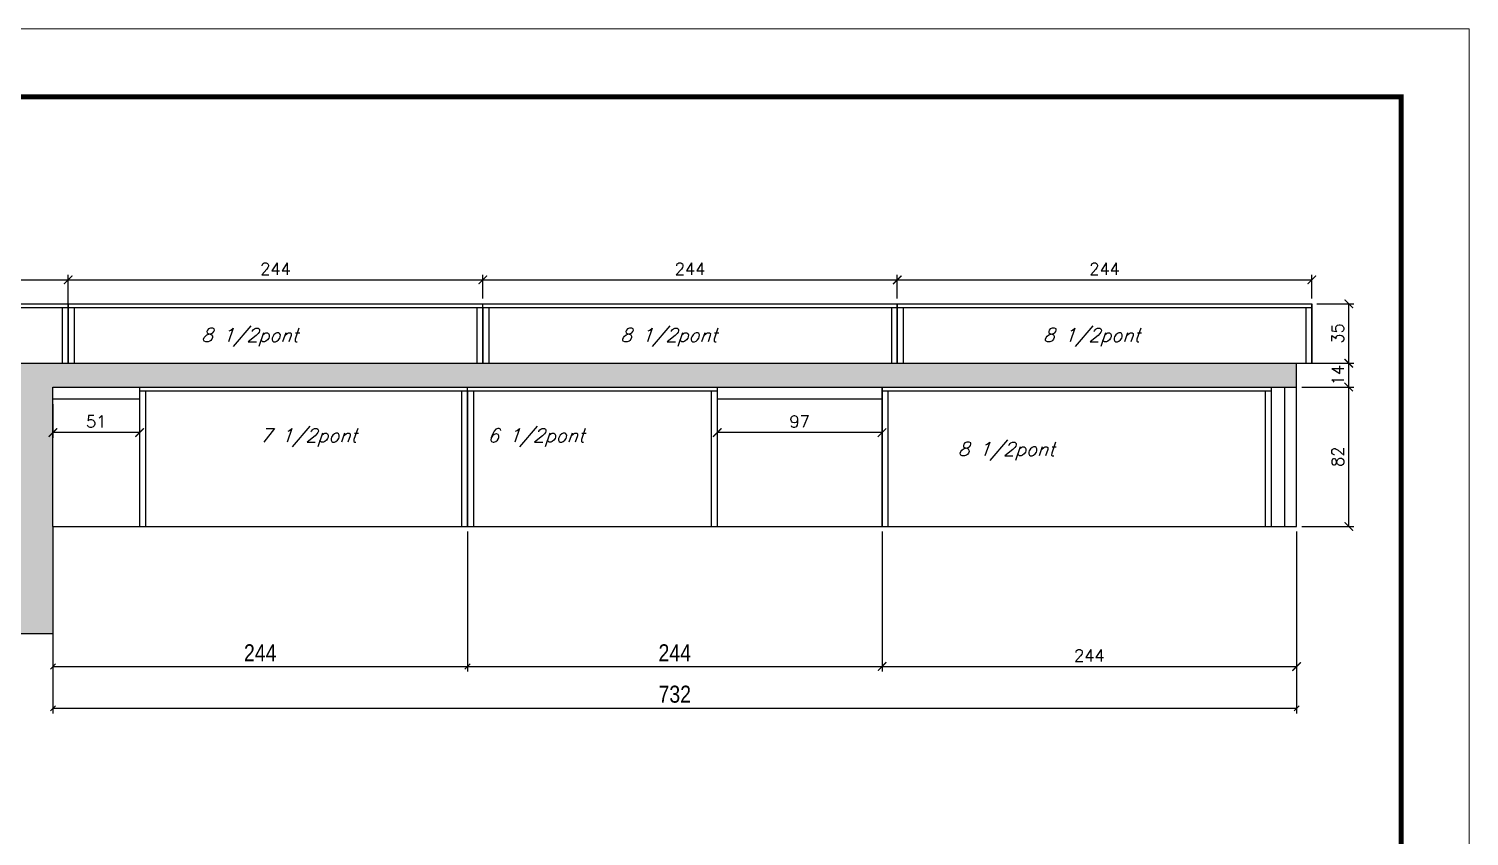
# Model space of a CAD drawing. Extents: x -10448 to -1189, y -11772 to 17235.
# Drawn here: x -8213 to -7365, y 15221 to 15696 of the extents above; entities that cross this region are included whole.
import ezdxf

# ---------------------------------------------------------------- set-up
doc = ezdxf.new("R2010")
doc.units = 0
doc.linetypes.add('DASHED', pattern=[0.75, 0.5, -0.25])
for name, color, linetype in [('COTA', 241, 'Continuous'), ('Painéis', 200, 'Continuous'), ('SARR_2.2x7', 40, 'Continuous'), ('SARR_3.5x7', 81, 'Continuous'), ('texto', 7, 'Continuous')]:
    doc.layers.add(name, color=color, linetype=linetype)
doc.layers.add('Folhas', color=255, linetype='Continuous', lineweight=9)
doc.layers.add('SARRAFO DE PRESSAO', color=251, linetype='DASHED', lineweight=9)
doc.styles.add('COTA TECNICA', font='techl___.ttf', dxfattribs={"height": 10})
doc.styles.add('Romans', font='romans.shx')
doc.dimstyles.new('Cota Paínel', dxfattribs={"dimtxt": 7, "dimasz": 5, "dimexe": 3, "dimexo": 3, "dimgap": 3, "dimtad": 1, "dimdec": 1, "dimzin": 12, "dimdsep": 46, "dimtxsty": 'Romans', "dimblk": 'ARCHTICK', "dimcen": 0, "dimclrd": 4, "dimclre": 4, "dimclrt": 1, "dimadec": 1, "dimazin": 3, "dimtfac": 1, "dimtdec": 1, "dimtmove": 0, "dimatfit": 3, "dimldrblk": 'OBLIQUE', "dimfxl": 1, "dimtolj": 1, "dimtzin": 12, "dimarcsym": 0})
doc.dimstyles.new('PAINEL', dxfattribs={"dimtxt": 10, "dimasz": 3, "dimexe": 3, "dimexo": 3, "dimgap": 3, "dimtad": 1, "dimdec": 1, "dimzin": 12, "dimdsep": 46, "dimtxsty": 'COTA TECNICA', "dimblk1": 'OBLIQUE', "dimblk2": 'OBLIQUE', "dimsah": 1, "dimcen": 0.9, "dimclrd": 4, "dimclre": 4, "dimclrt": 240, "dimadec": 1, "dimazin": 3, "dimtfac": 1, "dimtdec": 1, "dimtmove": 0, "dimatfit": 3, "dimfxl": 1, "dimtolj": 1, "dimtzin": 12, "dimarcsym": 0})

# ---------------------------------------------------------------- blocks, each defined once
blk = doc.blocks.new('9999999999')
at = {"layer": 'Folhas'}
blk.add_lwpolyline([(98138.98, 34190.21), (99623.98, 34190.21), (99623.98, 35240.21), (98138.98, 35240.21)], close=True, dxfattribs=at)
at = {"layer": 'Folhas', "color": 30, "const_width": 3}
blk.add_lwpolyline([(98213.98, 34230.21), (99583.98, 34230.21), (99583.98, 35200.21), (98213.98, 35200.21)], close=True, dxfattribs=at)
blk = doc.blocks.new('_Oblique')
at = {"color": 0, "linetype": 'ByBlock', "lineweight": -2}
blk.add_line((-0.5, -0.5), (0.5, 0.5), dxfattribs=at)
blk = doc.blocks.new('*D26')
at = {"layer": 'COTA', "color": 4, "linetype": 'ByBlock', "lineweight": -2, "transparency": 16777216}
for p, q in [((-8198.37, 15399.99), (-8198.37, 15317.64)), ((-7954.37, 15399.99), (-7954.37, 15317.64)), ((-8198.37, 15320.64), (-7954.37, 15320.64))]:
    blk.add_line(p, q, dxfattribs=at)
at = {"layer": 'Defpoints', "color": 0, "linetype": 'ByBlock', "transparency": 16777216}
for p in [(-8198.37, 15402.99), (-7954.37, 15402.99), (-7954.37, 15320.64)]:
    blk.add_point(p, dxfattribs=at)
at = {"layer": 'COTA', "color": 4, "linetype": 'ByBlock', "lineweight": -2, "transparency": 16777216, "xscale": 3, "yscale": 3, "zscale": 3, "rotation": 180}
blk.add_blockref('_Oblique', (-8198.37, 15320.64), dxfattribs=at)
at = {"layer": 'COTA', "color": 4, "linetype": 'ByBlock', "lineweight": -2, "transparency": 16777216, "xscale": 3, "yscale": 3, "zscale": 3}
blk.add_blockref('_Oblique', (-7954.37, 15320.64), dxfattribs=at)
at = {"layer": 'COTA', "color": 240, "linetype": 'ByBlock', "transparency": 16777216, "insert": (-8076.37, 15328.72), "char_height": 10, "attachment_point": 5, "style": 'COTA TECNICA'}
blk.add_mtext('\\A1;244', dxfattribs=at)
blk = doc.blocks.new('*D27')
at = {"layer": 'COTA', "color": 4, "linetype": 'ByBlock', "lineweight": -2, "transparency": 16777216}
for p, q in [((-7954.37, 15399.99), (-7954.37, 15317.64)), ((-7710.37, 15399.99), (-7710.37, 15317.64)), ((-7954.37, 15320.64), (-7710.37, 15320.64))]:
    blk.add_line(p, q, dxfattribs=at)
at = {"layer": 'Defpoints', "color": 0, "linetype": 'ByBlock', "transparency": 16777216}
for p in [(-7954.37, 15402.99), (-7710.37, 15402.99), (-7710.37, 15320.64)]:
    blk.add_point(p, dxfattribs=at)
at = {"layer": 'COTA', "color": 4, "linetype": 'ByBlock', "lineweight": -2, "transparency": 16777216, "xscale": 3, "yscale": 3, "zscale": 3, "rotation": 180}
blk.add_blockref('_Oblique', (-7954.37, 15320.64), dxfattribs=at)
at = {"layer": 'COTA', "color": 4, "linetype": 'ByBlock', "lineweight": -2, "transparency": 16777216, "xscale": 3, "yscale": 3, "zscale": 3}
blk.add_blockref('_Oblique', (-7710.37, 15320.64), dxfattribs=at)
at = {"layer": 'COTA', "color": 240, "linetype": 'ByBlock', "transparency": 16777216, "insert": (-7832.37, 15328.72), "char_height": 10, "attachment_point": 5, "style": 'COTA TECNICA'}
blk.add_mtext('\\A1;244', dxfattribs=at)
blk = doc.blocks.new('*D28')
at = {"layer": 'COTA', "color": 4, "linetype": 'ByBlock', "lineweight": -2, "transparency": 16777216}
for p, q in [((-8198.37, 15399.99), (-8198.37, 15293.1)), ((-7466.37, 15399.99), (-7466.37, 15293.1)), ((-8198.37, 15296.1), (-7466.37, 15296.1))]:
    blk.add_line(p, q, dxfattribs=at)
at = {"layer": 'Defpoints', "color": 0, "linetype": 'ByBlock', "transparency": 16777216}
for p in [(-8198.37, 15402.99), (-7466.37, 15402.99), (-7466.37, 15296.1)]:
    blk.add_point(p, dxfattribs=at)
at = {"layer": 'COTA', "color": 4, "linetype": 'ByBlock', "lineweight": -2, "transparency": 16777216, "xscale": 3, "yscale": 3, "zscale": 3, "rotation": 180}
blk.add_blockref('_Oblique', (-8198.37, 15296.1), dxfattribs=at)
at = {"layer": 'COTA', "color": 4, "linetype": 'ByBlock', "lineweight": -2, "transparency": 16777216, "xscale": 3, "yscale": 3, "zscale": 3}
blk.add_blockref('_Oblique', (-7466.37, 15296.1), dxfattribs=at)
at = {"layer": 'COTA', "color": 240, "linetype": 'ByBlock', "transparency": 16777216, "insert": (-7832.37, 15304.32), "char_height": 10, "attachment_point": 5, "style": 'COTA TECNICA'}
blk.add_mtext('\\A1;732', dxfattribs=at)
blk = doc.blocks.new('_ArchTick')
at = {"color": 0, "linetype": 'ByBlock', "const_width": 0.15}
blk.add_lwpolyline([(-0.5, -0.5), (0.5, 0.5)], dxfattribs=at)
blk = doc.blocks.new('*D29')
at = {"layer": 'COTA', "color": 4, "lineweight": -2, "transparency": 16777216}
for p, q in [((-8198.37, 15474.99), (-8198.37, 15455.19)), ((-8147.37, 15474.99), (-8147.37, 15455.19)), ((-8147.37, 15458.19), (-8198.37, 15458.19))]:
    blk.add_line(p, q, dxfattribs=at)
at = {"layer": 'Defpoints', "color": 0, "transparency": 16777216}
for p in [(-8198.37, 15477.99), (-8147.37, 15477.99), (-8198.37, 15458.19)]:
    blk.add_point(p, dxfattribs=at)
at = {"layer": 'COTA', "color": 4, "lineweight": -2, "transparency": 16777216, "xscale": 5, "yscale": 5, "zscale": 5, "rotation": 180}
blk.add_blockref('_ArchTick', (-8198.37, 15458.19), dxfattribs=at)
at = {"layer": 'COTA', "color": 4, "lineweight": -2, "transparency": 16777216, "xscale": 5, "yscale": 5, "zscale": 5}
blk.add_blockref('_ArchTick', (-8147.37, 15458.19), dxfattribs=at)
at = {"layer": 'COTA', "color": 1, "transparency": 16777216, "insert": (-8172.87, 15464.69), "char_height": 7, "attachment_point": 5, "style": 'Romans'}
blk.add_mtext('\\A1;51', dxfattribs=at)
blk = doc.blocks.new('*D30')
at = {"layer": 'COTA', "color": 4, "lineweight": -2, "transparency": 16777216}
for p, q in [((-7807.37, 15474.99), (-7807.37, 15455.19)), ((-7710.37, 15474.99), (-7710.37, 15455.19)), ((-7710.37, 15458.19), (-7807.37, 15458.19))]:
    blk.add_line(p, q, dxfattribs=at)
at = {"layer": 'Defpoints', "color": 0, "transparency": 16777216}
for p in [(-7807.37, 15477.99), (-7710.37, 15477.99), (-7807.37, 15458.19)]:
    blk.add_point(p, dxfattribs=at)
at = {"layer": 'COTA', "color": 4, "lineweight": -2, "transparency": 16777216, "xscale": 5, "yscale": 5, "zscale": 5, "rotation": 180}
blk.add_blockref('_ArchTick', (-7807.37, 15458.19), dxfattribs=at)
at = {"layer": 'COTA', "color": 4, "lineweight": -2, "transparency": 16777216, "xscale": 5, "yscale": 5, "zscale": 5}
blk.add_blockref('_ArchTick', (-7710.37, 15458.19), dxfattribs=at)
at = {"layer": 'COTA', "color": 1, "transparency": 16777216, "insert": (-7758.87, 15464.69), "char_height": 7, "attachment_point": 5, "style": 'Romans'}
blk.add_mtext('\\A1;97', dxfattribs=at)
blk = doc.blocks.new('*D45')
at = {"layer": 'COTA', "color": 4, "lineweight": -2, "transparency": 16777216}
for p, q in [((-8433.37, 15519.49), (-8433.37, 15551.04)), ((-8189.37, 15519.49), (-8189.37, 15551.04)), ((-8433.37, 15548.04), (-8189.37, 15548.04))]:
    blk.add_line(p, q, dxfattribs=at)
at = {"layer": 'Defpoints', "color": 0, "transparency": 16777216}
for p in [(-8189.37, 15548.04), (-8433.37, 15516.49), (-8189.37, 15516.49)]:
    blk.add_point(p, dxfattribs=at)
at = {"layer": 'COTA', "color": 4, "lineweight": -2, "transparency": 16777216, "xscale": 5, "yscale": 5, "zscale": 5, "rotation": 180}
blk.add_blockref('_ArchTick', (-8433.37, 15548.04), dxfattribs=at)
at = {"layer": 'COTA', "color": 4, "lineweight": -2, "transparency": 16777216, "xscale": 5, "yscale": 5, "zscale": 5}
blk.add_blockref('_ArchTick', (-8189.37, 15548.04), dxfattribs=at)
at = {"layer": 'COTA', "color": 1, "transparency": 16777216, "insert": (-8311.37, 15554.54), "char_height": 7, "attachment_point": 5, "style": 'Romans'}
blk.add_mtext('\\A1;244', dxfattribs=at)
blk = doc.blocks.new('*D46')
at = {"layer": 'COTA', "color": 4, "lineweight": -2, "transparency": 16777216}
for p, q in [((-8189.37, 15536.99), (-8189.37, 15551.04)), ((-7945.37, 15536.99), (-7945.37, 15551.04)), ((-8189.37, 15548.04), (-7945.37, 15548.04))]:
    blk.add_line(p, q, dxfattribs=at)
at = {"layer": 'Defpoints', "color": 0, "transparency": 16777216}
for p in [(-7945.37, 15548.04), (-8189.37, 15533.99), (-7945.37, 15533.99)]:
    blk.add_point(p, dxfattribs=at)
at = {"layer": 'COTA', "color": 4, "lineweight": -2, "transparency": 16777216, "xscale": 5, "yscale": 5, "zscale": 5, "rotation": 180}
blk.add_blockref('_ArchTick', (-8189.37, 15548.04), dxfattribs=at)
at = {"layer": 'COTA', "color": 4, "lineweight": -2, "transparency": 16777216, "xscale": 5, "yscale": 5, "zscale": 5}
blk.add_blockref('_ArchTick', (-7945.37, 15548.04), dxfattribs=at)
at = {"layer": 'COTA', "color": 1, "transparency": 16777216, "insert": (-8067.37, 15554.54), "char_height": 7, "attachment_point": 5, "style": 'Romans'}
blk.add_mtext('\\A1;244', dxfattribs=at)
blk = doc.blocks.new('*D47')
at = {"layer": 'COTA', "color": 4, "lineweight": -2, "transparency": 16777216}
for p, q in [((-7945.37, 15536.99), (-7945.37, 15551.04)), ((-7701.37, 15536.99), (-7701.37, 15551.04)), ((-7945.37, 15548.04), (-7701.37, 15548.04))]:
    blk.add_line(p, q, dxfattribs=at)
at = {"layer": 'Defpoints', "color": 0, "transparency": 16777216}
for p in [(-7701.37, 15548.04), (-7945.37, 15533.99), (-7701.37, 15533.99)]:
    blk.add_point(p, dxfattribs=at)
at = {"layer": 'COTA', "color": 4, "lineweight": -2, "transparency": 16777216, "xscale": 5, "yscale": 5, "zscale": 5, "rotation": 180}
blk.add_blockref('_ArchTick', (-7945.37, 15548.04), dxfattribs=at)
at = {"layer": 'COTA', "color": 4, "lineweight": -2, "transparency": 16777216, "xscale": 5, "yscale": 5, "zscale": 5}
blk.add_blockref('_ArchTick', (-7701.37, 15548.04), dxfattribs=at)
at = {"layer": 'COTA', "color": 1, "transparency": 16777216, "insert": (-7823.37, 15554.54), "char_height": 7, "attachment_point": 5, "style": 'Romans'}
blk.add_mtext('\\A1;244', dxfattribs=at)
blk = doc.blocks.new('*D48')
at = {"layer": 'COTA', "color": 4, "lineweight": -2, "transparency": 16777216}
for p, q in [((-7701.37, 15536.99), (-7701.37, 15551.04)), ((-7457.37, 15536.99), (-7457.37, 15551.04)), ((-7701.37, 15548.04), (-7457.37, 15548.04))]:
    blk.add_line(p, q, dxfattribs=at)
at = {"layer": 'Defpoints', "color": 0, "transparency": 16777216}
for p in [(-7457.37, 15548.04), (-7701.37, 15533.99), (-7457.37, 15533.99)]:
    blk.add_point(p, dxfattribs=at)
at = {"layer": 'COTA', "color": 4, "lineweight": -2, "transparency": 16777216, "xscale": 5, "yscale": 5, "zscale": 5, "rotation": 180}
blk.add_blockref('_ArchTick', (-7701.37, 15548.04), dxfattribs=at)
at = {"layer": 'COTA', "color": 4, "lineweight": -2, "transparency": 16777216, "xscale": 5, "yscale": 5, "zscale": 5}
blk.add_blockref('_ArchTick', (-7457.37, 15548.04), dxfattribs=at)
at = {"layer": 'COTA', "color": 1, "transparency": 16777216, "insert": (-7579.37, 15554.54), "char_height": 7, "attachment_point": 5, "style": 'Romans'}
blk.add_mtext('\\A1;244', dxfattribs=at)
blk = doc.blocks.new('*D87')
at = {"layer": 'COTA', "color": 4, "lineweight": -2, "transparency": 16777216}
for p, q in [((-7710.37, 15399.99), (-7710.37, 15317.64)), ((-7466.37, 15399.99), (-7466.37, 15317.64)), ((-7710.37, 15320.64), (-7466.37, 15320.64))]:
    blk.add_line(p, q, dxfattribs=at)
at = {"layer": 'Defpoints', "color": 0, "transparency": 16777216}
for p in [(-7710.37, 15402.99), (-7466.37, 15402.99), (-7466.37, 15320.64)]:
    blk.add_point(p, dxfattribs=at)
at = {"layer": 'COTA', "color": 4, "lineweight": -2, "transparency": 16777216, "xscale": 5, "yscale": 5, "zscale": 5, "rotation": 180}
blk.add_blockref('_ArchTick', (-7710.37, 15320.64), dxfattribs=at)
at = {"layer": 'COTA', "color": 4, "lineweight": -2, "transparency": 16777216, "xscale": 5, "yscale": 5, "zscale": 5}
blk.add_blockref('_ArchTick', (-7466.37, 15320.64), dxfattribs=at)
at = {"layer": 'COTA', "color": 1, "transparency": 16777216, "insert": (-7588.37, 15327.14), "char_height": 7, "attachment_point": 5, "style": 'Romans'}
blk.add_mtext('\\A1;244', dxfattribs=at)
blk = doc.blocks.new('*D88')
at = {"layer": 'COTA', "color": 4, "lineweight": -2, "transparency": 16777216}
for p, q in [((-7463.37, 15484.99), (-7432.66, 15484.99)), ((-7435.66, 15402.99), (-7435.66, 15484.99)), ((-7463.37, 15402.99), (-7432.66, 15402.99))]:
    blk.add_line(p, q, dxfattribs=at)
at = {"layer": 'Defpoints', "color": 0, "transparency": 16777216}
for p in [(-7466.37, 15484.99), (-7435.66, 15484.99), (-7466.37, 15402.99)]:
    blk.add_point(p, dxfattribs=at)
at = {"layer": 'COTA', "color": 4, "lineweight": -2, "transparency": 16777216, "xscale": 5, "yscale": 5, "zscale": 5}
for p, rotation in [((-7435.66, 15484.99), 90), ((-7435.66, 15402.99), 270)]:
    blk.add_blockref('_ArchTick', p, dxfattribs=dict(at, rotation=rotation))
at = {"layer": 'COTA', "color": 1, "transparency": 16777216, "insert": (-7442.16, 15443.99), "char_height": 7, "attachment_point": 5, "rotation": 90, "style": 'Romans'}
blk.add_mtext('\\A1;82', dxfattribs=at)
blk = doc.blocks.new('*D89')
at = {"layer": 'COTA', "color": 4, "lineweight": -2, "transparency": 16777216}
for p, q in [((-7463.37, 15498.99), (-7432.66, 15498.99)), ((-7435.66, 15484.99), (-7435.66, 15498.99)), ((-7463.37, 15484.99), (-7432.66, 15484.99))]:
    blk.add_line(p, q, dxfattribs=at)
at = {"layer": 'Defpoints', "color": 0, "transparency": 16777216}
for p in [(-7466.37, 15498.99), (-7435.66, 15498.99), (-7466.37, 15484.99)]:
    blk.add_point(p, dxfattribs=at)
at = {"layer": 'COTA', "color": 4, "lineweight": -2, "transparency": 16777216, "xscale": 5, "yscale": 5, "zscale": 5}
for p, rotation in [((-7435.66, 15498.99), 90), ((-7435.66, 15484.99), 270)]:
    blk.add_blockref('_ArchTick', p, dxfattribs=dict(at, rotation=rotation))
at = {"layer": 'COTA', "color": 1, "transparency": 16777216, "insert": (-7442.16, 15491.99), "char_height": 7, "attachment_point": 5, "rotation": 90, "style": 'Romans'}
blk.add_mtext('\\A1;14', dxfattribs=at)
blk = doc.blocks.new('*D90')
at = {"layer": 'COTA', "color": 4, "lineweight": -2, "transparency": 16777216}
for p, q in [((-7454.37, 15533.99), (-7432.66, 15533.99)), ((-7435.66, 15498.99), (-7435.66, 15533.99)), ((-7454.37, 15498.99), (-7432.66, 15498.99))]:
    blk.add_line(p, q, dxfattribs=at)
at = {"layer": 'Defpoints', "color": 0, "transparency": 16777216}
for p in [(-7457.37, 15533.99), (-7435.66, 15533.99), (-7457.37, 15498.99)]:
    blk.add_point(p, dxfattribs=at)
at = {"layer": 'COTA', "color": 4, "lineweight": -2, "transparency": 16777216, "xscale": 5, "yscale": 5, "zscale": 5}
for p, rotation in [((-7435.66, 15533.99), 90), ((-7435.66, 15498.99), 270)]:
    blk.add_blockref('_ArchTick', p, dxfattribs=dict(at, rotation=rotation))
at = {"layer": 'COTA', "color": 1, "transparency": 16777216, "insert": (-7442.16, 15516.49), "char_height": 7, "attachment_point": 5, "rotation": 90, "style": 'Romans'}
blk.add_mtext('\\A1;35', dxfattribs=at)

msp = doc.modelspace()

# ---------------------------------------------------------------- hatches: boundary and pattern name
at = {"layer": 'COTA', "linetype": 'ByBlock'}
h = msp.add_hatch(dxfattribs=at)
h.set_pattern_fill('AR-CONC', color=256, scale=0.03)
h.paths.add_polyline_path([(-8266.37, 15339.99), (-8198.37, 15339.99), (-8198.37, 15402.99), (-8198.37, 15484.99), (-7710.37, 15484.99), (-7466.37, 15484.99), (-7466.37, 15498.99), (-7701.37, 15498.99), (-8189.37, 15498.99), (-8433.37, 15498.99), (-8433.37, 15484.99), (-8266.37, 15484.99), (-8266.37, 15402.99)])

# ---------------------------------------------------------------- linework, layer by layer
for p, q in [((-7466.37, 15484.99), (-7466.37, 15498.99)), ((-8198.37, 15402.99), (-8198.37, 15339.99)), ((-8266.37, 15339.99), (-8198.37, 15339.99))]:
    msp.add_line(p, q, dxfattribs=at)
at = {"layer": 'Painéis', "linetype": 'ByBlock'}
for p, q in [((-8433.37, 15533.99), (-8189.37, 15533.99)), ((-8189.37, 15498.99), (-8189.37, 15533.99)), ((-8189.37, 15533.99), (-7701.37, 15533.99)), ((-8189.37, 15498.99), (-8189.37, 15533.99)), ((-7945.37, 15498.99), (-7945.37, 15533.99)), ((-7701.37, 15498.99), (-7701.37, 15533.99)), ((-7701.37, 15533.99), (-7457.37, 15533.99)), ((-7701.37, 15498.99), (-7701.37, 15533.99)), ((-7457.37, 15498.99), (-7457.37, 15533.99)), ((-8433.37, 15498.99), (-8189.37, 15498.99)), ((-8189.37, 15498.99), (-7701.37, 15498.99)), ((-7701.37, 15498.99), (-7457.37, 15498.99)), ((-8198.37, 15484.99), (-7710.37, 15484.99)), ((-8198.37, 15402.99), (-8198.37, 15484.99)), ((-7954.37, 15402.99), (-7954.37, 15484.99)), ((-7710.37, 15402.99), (-7710.37, 15484.99)), ((-7710.37, 15484.99), (-7466.37, 15484.99)), ((-7710.37, 15402.99), (-7710.37, 15484.99)), ((-7466.37, 15402.99), (-7466.37, 15484.99)), ((-8198.37, 15402.99), (-7710.37, 15402.99)), ((-7710.37, 15402.99), (-7466.37, 15402.99))]:
    msp.add_line(p, q, dxfattribs=at)
at = {"layer": 'SARR_2.2x7', "linetype": 'Continuous'}
for p, q in [((-8418.37, 15531.79), (-8189.37, 15531.79)), ((-8189.37, 15531.79), (-7945.37, 15531.79)), ((-7945.37, 15531.79), (-7701.37, 15531.79)), ((-7701.37, 15531.79), (-7457.37, 15531.79)), ((-8147.37, 15482.79), (-7954.37, 15482.79)), ((-7954.37, 15482.79), (-7807.37, 15482.79)), ((-7710.37, 15482.79), (-7481.37, 15482.79)), ((-7473.37, 15402.99), (-7473.37, 15484.99)), ((-8198.37, 15477.99), (-8147.37, 15477.99)), ((-7807.37, 15477.99), (-7710.37, 15477.99))]:
    msp.add_line(p, q, dxfattribs=at)
at = {"layer": 'SARR_3.5x7'}
for p, q in [((-8192.87, 15531.79), (-8192.87, 15498.99)), ((-8189.37, 15533.99), (-8189.37, 15498.99)), ((-8189.37, 15533.99), (-8189.37, 15498.99)), ((-8185.87, 15531.79), (-8185.87, 15498.99)), ((-7948.87, 15531.79), (-7948.87, 15498.99)), ((-7945.37, 15531.79), (-7945.37, 15498.99)), ((-7941.87, 15531.79), (-7941.87, 15498.99)), ((-7704.87, 15531.79), (-7704.87, 15498.99)), ((-7701.37, 15533.99), (-7701.37, 15498.99)), ((-7701.37, 15533.99), (-7701.37, 15498.99)), ((-7697.87, 15531.79), (-7697.87, 15498.99)), ((-7460.87, 15531.79), (-7460.87, 15498.99)), ((-7457.37, 15533.99), (-7457.37, 15498.99)), ((-8192.87, 15498.99), (-8189.37, 15498.99)), ((-8189.37, 15498.99), (-8185.87, 15498.99)), ((-7948.87, 15498.99), (-7945.37, 15498.99)), ((-7945.37, 15498.99), (-7941.87, 15498.99)), ((-7704.87, 15498.99), (-7701.37, 15498.99)), ((-7701.37, 15498.99), (-7697.87, 15498.99)), ((-7460.87, 15498.99), (-7457.37, 15498.99)), ((-8147.37, 15484.99), (-8147.37, 15402.99)), ((-8143.87, 15482.79), (-8143.87, 15402.99)), ((-7957.87, 15482.79), (-7957.87, 15402.99)), ((-7954.37, 15482.79), (-7954.37, 15402.99)), ((-7950.87, 15482.79), (-7950.87, 15402.99)), ((-7810.87, 15482.79), (-7810.87, 15402.99)), ((-7807.37, 15484.99), (-7807.37, 15402.99)), ((-7710.37, 15484.99), (-7710.37, 15402.99)), ((-7706.87, 15482.79), (-7706.87, 15402.99)), ((-7484.87, 15482.79), (-7484.87, 15402.99)), ((-7481.37, 15484.99), (-7481.37, 15402.99)), ((-8147.37, 15402.99), (-8143.87, 15402.99)), ((-7957.87, 15402.99), (-7954.37, 15402.99)), ((-7954.37, 15402.99), (-7950.87, 15402.99)), ((-7810.87, 15402.99), (-7807.37, 15402.99)), ((-7710.37, 15402.99), (-7706.87, 15402.99)), ((-7484.87, 15402.99), (-7481.37, 15402.99))]:
    msp.add_line(p, q, dxfattribs=at)

# ---------------------------------------------------------------- block references
at = {"layer": 'SARRAFO DE PRESSAO', "color": 6, "linetype": 'ByBlock'}
msp.add_blockref('9999999999', (-106988.76, -19544.55), dxfattribs=at)

# ---------------------------------------------------------------- texts
at = {"layer": 'texto', "color": 2, "char_height": 8, "attachment_point": 5, "style": 'Romans'}
for s, insert in [('{\\Q19;\\C256;8 1/2pont}', (-8082.57, 15514.21)), ('{\\Q19;\\C256;8 1/2pont}', (-7835.93, 15514.21)), ('{\\Q19;\\C256;8 1/2pont}', (-7587.08, 15514.21)), ('{\\Q19;\\C256;7 1/2pont}', (-8047.93, 15455.21)), ('{\\Q19;\\C256;6 1/2pont}', (-7914.04, 15455.21)), ('{\\Q19;\\C256;8 1/2pont}', (-7637.26, 15447.17))]:
    msp.add_mtext(s, dxfattribs=dict(at, insert=insert))

# ---------------------------------------------------------------- dimensions: what is measured, and where the dimension line sits
at = {"layer": 'COTA'}
for base, p1, p2, picture, middle in [((-8189.37, 15548.04), (-8433.37, 15516.49), (-8189.37, 15516.49), '*D45', (-8311.37, 15554.54)), ((-7945.37, 15548.04), (-8189.37, 15533.99), (-7945.37, 15533.99), '*D46', (-8067.37, 15554.54)), ((-8198.37, 15458.19), (-8147.37, 15477.99), (-8198.37, 15477.99), '*D29', (-8172.87, 15464.69)), ((-7807.37, 15458.19), (-7710.37, 15477.99), (-7807.37, 15477.99), '*D30', (-7758.87, 15464.69)), ((-7466.37, 15320.64), (-7710.37, 15402.99), (-7466.37, 15402.99), '*D87', (-7588.37, 15327.14))]:
    dim = msp.add_linear_dim(base=base, p1=p1, p2=p2, dimstyle='Cota Paínel', dxfattribs=at)
    dim.commit()
    dim.dimension.update_dxf_attribs({"geometry": picture, "text_midpoint": middle})
for base, p1, p2, picture, middle in [((-7701.37, 15548.04), (-7945.37, 15533.99), (-7701.37, 15533.99), '*D47', (-7823.37, 15554.54)), ((-7457.37, 15548.04), (-7701.37, 15533.99), (-7457.37, 15533.99), '*D48', (-7579.37, 15554.54))]:
    dim = msp.add_linear_dim(base=base, p1=p1, p2=p2, dimstyle='Cota Paínel', override={"dimtmove": 1}, dxfattribs=at)
    dim.commit()
    dim.dimension.update_dxf_attribs({"geometry": picture, "text_midpoint": middle})
for base, p1, p2, picture, middle in [((-7435.66, 15533.99), (-7457.37, 15498.99), (-7457.37, 15533.99), '*D90', (-7442.16, 15516.49)), ((-7435.66, 15484.99), (-7466.37, 15402.99), (-7466.37, 15484.99), '*D88', (-7442.16, 15443.99))]:
    dim = msp.add_linear_dim(base=base, p1=p1, p2=p2, angle=90, dimstyle='Cota Paínel', dxfattribs=at)
    dim.commit()
    dim.dimension.update_dxf_attribs({"geometry": picture, "text_midpoint": middle})
dim = msp.add_linear_dim(base=(-7435.66, 15498.99), p1=(-7466.37, 15484.99), p2=(-7466.37, 15498.99), angle=90, dimstyle='Cota Paínel', dxfattribs=at)
dim.commit()
dim.dimension.update_dxf_attribs({"geometry": '*D89', "text_midpoint": (-7435.66, 15491.99), "dimtype": 160})
at = {"layer": 'COTA', "linetype": 'ByBlock'}
for base, p2, picture, middle in [((-7954.37, 15320.64), (-7954.37, 15402.99), '*D26', (-8076.37, 15328.72)), ((-7466.37, 15296.1), (-7466.37, 15402.99), '*D28', (-7832.37, 15304.32))]:
    dim = msp.add_linear_dim(base=base, p1=(-8198.37, 15402.99), p2=p2, dimstyle='PAINEL', dxfattribs=at)
    dim.commit()
    dim.dimension.update_dxf_attribs({"geometry": picture, "text_midpoint": middle})
dim = msp.add_linear_dim(base=(-7710.37, 15320.64), p1=(-7954.37, 15402.99), p2=(-7710.37, 15402.99), dimstyle='PAINEL', override={"dimtmove": 1}, dxfattribs=at)
dim.commit()
dim.dimension.update_dxf_attribs({"geometry": '*D27', "text_midpoint": (-7832.37, 15328.72)})

doc.saveas('drawing.dxf')
